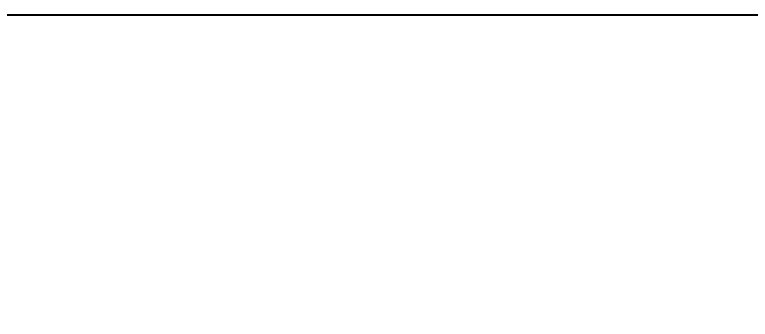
# Model space of a CAD drawing. Header units: millimetres. Extents: x 7426 to 8300, y 123 to 421.
# Drawn here: x 8015.51 to 8020.74, y 220.21 to 222.37 of the extents above; entities that cross this region are included whole.
import ezdxf

# ---------------------------------------------------------------- set-up
doc = ezdxf.new("R2010")
doc.units = ezdxf.units.MM
doc.layers.add('多重引线', color=7, linetype='Continuous')
doc.styles.add('微软雅黑', font='msyh.ttc')
doc.dimstyles.new('尺寸标注_1_4比例', dxfattribs={"dimtxt": 2.1, "dimasz": 1.7, "dimexe": 0.5, "dimexo": 0.4, "dimgap": 0.5, "dimtad": 1, "dimdec": 1, "dimlfac": 4, "dimdsep": 46, "dimtxsty": '微软雅黑', "dimcen": 0.09, "dimadec": 0, "dimazin": 0, "dimtp": 0.01, "dimtm": 0.01, "dimtfac": 1, "dimtdec": 1, "dimtofl": 0, "dimtmove": 0, "dimatfit": 3, "dimfxl": 1, "dimtolj": 1, "dimarcsym": 0})

# ---------------------------------------------------------------- blocks, each defined once
blk = doc.blocks.new('*D892')
at = {"layer": 'Defpoints', "color": 0}
for p in [(8005.9013, 222.373), (8005.9013, 211.5275), (8034.5959, 211.5275)]:
    blk.add_point(p, dxfattribs=at)
at = {"layer": '多重引线', "color": 0, "lineweight": -2}
for p, q in [((8006.3013, 222.373), (8035.0959, 222.373)), ((8034.5959, 220.673), (8034.5959, 213.2275)), ((8006.3013, 211.5275), (8035.0959, 211.5275))]:
    blk.add_line(p, q, dxfattribs=at)
at = {"layer": '多重引线', "color": 0}
for points in [[(8034.8793, 220.673), (8034.3126, 220.673), (8034.5959, 222.373)], [(8034.3126, 213.2275), (8034.8793, 213.2275), (8034.5959, 211.5275)]]:
    blk.add_solid(points, dxfattribs=at)
at = {"layer": '多重引线', "color": 0, "insert": (8033.0107, 216.9502), "char_height": 2.1, "attachment_point": 5, "rotation": 90, "style": '微软雅黑'}
blk.add_mtext('\\A1;43.4', dxfattribs=at)

msp = doc.modelspace()

# ---------------------------------------------------------------- dimensions: what is measured, and where the dimension line sits
at = {"layer": '多重引线', "color": 3}
dim = msp.add_linear_dim(base=(8034.5959, 211.5275), p1=(8005.9013, 222.373), p2=(8005.9013, 211.5275), angle=90, dimstyle='尺寸标注_1_4比例', dxfattribs=at)
dim.commit()
dim.dimension.update_dxf_attribs({"geometry": '*D892', "text_midpoint": (8034.5959, 216.9502), "dimtype": 160})

doc.saveas('drawing.dxf')
